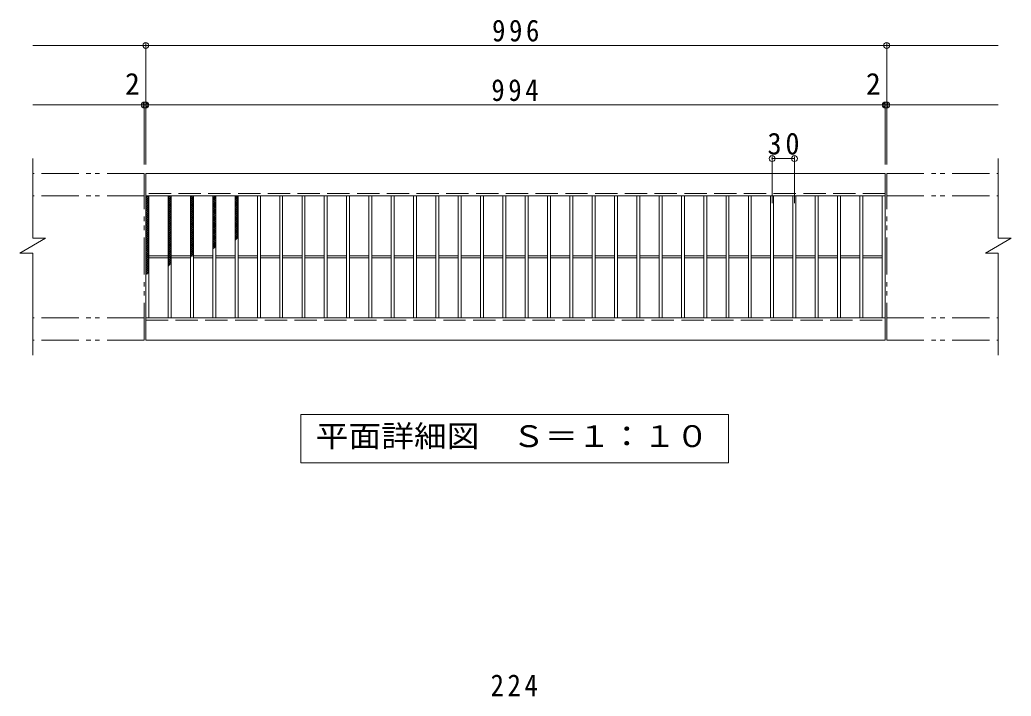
# Model space of a CAD drawing. Units: millimetres at full size, sheet at 1:10; details may follow other scales. Extents: x -1650 to 1721, y -1355 to 1039.
# Drawn here: x -1650 to -317, y 130 to 1039 of the extents above; entities that cross this region are included whole.
import ezdxf
from ezdxf.enums import TextEntityAlignment as Align

# ---------------------------------------------------------------- set-up
doc = ezdxf.new("R2010")
doc.units = ezdxf.units.MM
doc.header["$LTSCALE"] = 10
doc.header["$PDMODE"] = 32
doc.header["$PDSIZE"] = 8
doc.linetypes.add('DASHED3', pattern=[4, 3, -1])
doc.linetypes.add('DOUBLE_CHAIN1', pattern=[8.8, 5, -1, 0.6, -0.6, 0.6, -1])
for name, color, linetype, lineweight in [('A-6', 6, 'Continuous', 5), ('C-1', 2, 'Continuous', 9), ('C-2', 3, 'Continuous', 9), ('C-4', 7, 'Continuous', 9), ('C-5', 7, 'Continuous', 9), ('C-9', 6, 'Continuous', 5)]:
    doc.layers.add(name, color=color, linetype=linetype, lineweight=lineweight)
doc.styles.add('ＭＳ ゴシック', font='')
doc.styles.get('ＭＳ ゴシック').set_extended_font_data('MS Gothic')

msp = doc.modelspace()

# ---------------------------------------------------------------- linework, layer by layer
at = {"layer": 'C-1', "linetype": 'DOUBLE_CHAIN1'}
for p, q in [((-1482.61, 832.79), (-1632.61, 832.79)), ((-1482.61, 608.79), (-1482.61, 832.79)), ((-484.61, 832.79), (-334.61, 832.79)), ((-484.61, 608.79), (-484.61, 832.79)), ((-1482.61, 802.79), (-1632.61, 802.79)), ((-484.61, 802.79), (-334.61, 802.79)), ((-1482.61, 638.79), (-1632.61, 638.79)), ((-484.61, 638.79), (-334.61, 638.79)), ((-1482.61, 608.79), (-1632.61, 608.79)), ((-484.61, 608.79), (-334.61, 608.79))]:
    msp.add_line(p, q, dxfattribs=at)
at = {"layer": 'C-1'}
for p, q in [((-486.61, 832.79), (-1480.61, 832.79)), ((-1480.61, 802.79), (-1480.61, 832.79)), ((-486.61, 832.79), (-486.61, 802.79)), ((-486.61, 802.79), (-1480.61, 802.79)), ((-1649.93, 725.79), (-1615.29, 745.79)), ((-351.94, 725.79), (-317.29, 745.79)), ((-1480.61, 638.79), (-486.61, 638.79)), ((-1480.61, 608.79), (-1480.61, 638.79)), ((-486.61, 638.79), (-486.61, 608.79)), ((-1480.61, 608.79), (-486.61, 608.79))]:
    msp.add_line(p, q, dxfattribs=at)
at = {"layer": 'C-1', "linetype": 'DASHED3'}
for p, q in [((-486.61, 805.79), (-1480.61, 805.79)), ((-1480.61, 635.79), (-486.61, 635.79))]:
    msp.add_line(p, q, dxfattribs=at)
at = {"layer": 'C-1'}
for points in [[(-1632.61, 852.79), (-1632.61, 745.79), (-1615.29, 745.79)], [(-334.61, 852.79), (-334.61, 745.79), (-317.29, 745.79)], [(-1649.93, 725.79), (-1632.61, 725.79), (-1632.61, 588.79)], [(-351.94, 725.79), (-334.61, 725.79), (-334.61, 588.79)]]:
    msp.add_lwpolyline(points, dxfattribs=at)
at = {"layer": 'C-2'}
for p, q in [((-1480.61, 802.79), (-1480.61, 638.79)), ((-1476.61, 802.79), (-1476.61, 638.79)), ((-1450.61, 802.79), (-1450.61, 638.79)), ((-1446.61, 802.79), (-1446.61, 638.79)), ((-1420.61, 802.79), (-1420.61, 638.79)), ((-1416.61, 802.79), (-1416.61, 638.79)), ((-1390.61, 802.79), (-1390.61, 638.79)), ((-1386.61, 802.79), (-1386.61, 638.79)), ((-1360.61, 802.79), (-1360.61, 638.79)), ((-1356.61, 802.79), (-1356.61, 638.79)), ((-1330.61, 802.79), (-1330.61, 638.79)), ((-1326.61, 802.79), (-1326.61, 638.79)), ((-1300.61, 802.79), (-1300.61, 638.79)), ((-1296.61, 802.79), (-1296.61, 638.79)), ((-1270.61, 802.79), (-1270.61, 638.79)), ((-1266.61, 802.79), (-1266.61, 638.79)), ((-1240.61, 802.79), (-1240.61, 638.79)), ((-1236.61, 802.79), (-1236.61, 638.79)), ((-1210.61, 802.79), (-1210.61, 638.79)), ((-1206.61, 802.79), (-1206.61, 638.79)), ((-1180.61, 802.79), (-1180.61, 638.79)), ((-1176.61, 802.79), (-1176.61, 638.79)), ((-1150.61, 802.79), (-1150.61, 638.79)), ((-1146.61, 802.79), (-1146.61, 638.79)), ((-1120.61, 802.79), (-1120.61, 638.79)), ((-1116.61, 802.79), (-1116.61, 638.79)), ((-1090.61, 802.79), (-1090.61, 638.79)), ((-1086.61, 802.79), (-1086.61, 638.79)), ((-1060.61, 802.79), (-1060.61, 638.79)), ((-1056.61, 802.79), (-1056.61, 638.79)), ((-1030.61, 802.79), (-1030.61, 638.79)), ((-1026.61, 802.79), (-1026.61, 638.79)), ((-1000.61, 802.79), (-1000.61, 638.79)), ((-996.61, 802.79), (-996.61, 638.79)), ((-970.61, 802.79), (-970.61, 638.79)), ((-966.61, 802.79), (-966.61, 638.79)), ((-940.61, 802.79), (-940.61, 638.79)), ((-936.61, 802.79), (-936.61, 638.79)), ((-910.61, 802.79), (-910.61, 638.79)), ((-906.61, 802.79), (-906.61, 638.79)), ((-880.61, 802.79), (-880.61, 638.79)), ((-876.61, 802.79), (-876.61, 638.79)), ((-850.61, 802.79), (-850.61, 638.79)), ((-846.61, 802.79), (-846.61, 638.79)), ((-820.61, 802.79), (-820.61, 638.79)), ((-816.61, 802.79), (-816.61, 638.79)), ((-790.61, 802.79), (-790.61, 638.79)), ((-786.61, 802.79), (-786.61, 638.79)), ((-760.61, 802.79), (-760.61, 638.79)), ((-756.61, 802.79), (-756.61, 638.79)), ((-730.61, 802.79), (-730.61, 638.79)), ((-726.61, 802.79), (-726.61, 638.79)), ((-700.61, 802.79), (-700.61, 638.79)), ((-696.61, 802.79), (-696.61, 638.79)), ((-670.61, 802.79), (-670.61, 638.79)), ((-666.61, 802.79), (-666.61, 638.79)), ((-640.61, 802.79), (-640.61, 638.79)), ((-636.61, 802.79), (-636.61, 638.79)), ((-610.61, 802.79), (-610.61, 638.79)), ((-606.61, 802.79), (-606.61, 638.79)), ((-580.61, 802.79), (-580.61, 638.79)), ((-576.61, 802.79), (-576.61, 638.79)), ((-550.61, 802.79), (-550.61, 638.79)), ((-546.61, 802.79), (-546.61, 638.79)), ((-520.61, 802.79), (-520.61, 638.79)), ((-516.61, 802.79), (-516.61, 638.79)), ((-490.61, 802.79), (-490.61, 638.79)), ((-486.61, 802.79), (-486.61, 638.79)), ((-1476.61, 722.29), (-1450.61, 722.29)), ((-1446.61, 722.29), (-1420.61, 722.29)), ((-1416.61, 722.29), (-1390.61, 722.29)), ((-1386.61, 722.29), (-1360.61, 722.29)), ((-1356.61, 722.29), (-1330.61, 722.29)), ((-1326.61, 722.29), (-1300.61, 722.29)), ((-1296.61, 722.29), (-1270.61, 722.29)), ((-1266.61, 722.29), (-1240.61, 722.29)), ((-1236.61, 722.29), (-1210.61, 722.29)), ((-1206.61, 722.29), (-1180.61, 722.29)), ((-1176.61, 722.29), (-1150.61, 722.29)), ((-1146.61, 722.29), (-1120.61, 722.29)), ((-1116.61, 722.29), (-1090.61, 722.29)), ((-1086.61, 722.29), (-1060.61, 722.29)), ((-1056.61, 722.29), (-1030.61, 722.29)), ((-1026.61, 722.29), (-1000.61, 722.29)), ((-996.61, 722.29), (-970.61, 722.29)), ((-966.61, 722.29), (-940.61, 722.29)), ((-936.61, 722.29), (-910.61, 722.29)), ((-906.61, 722.29), (-880.61, 722.29)), ((-876.61, 722.29), (-850.61, 722.29)), ((-846.61, 722.29), (-820.61, 722.29)), ((-816.61, 722.29), (-790.61, 722.29)), ((-786.61, 722.29), (-760.61, 722.29)), ((-756.61, 722.29), (-730.61, 722.29)), ((-726.61, 722.29), (-700.61, 722.29)), ((-696.61, 722.29), (-670.61, 722.29)), ((-666.61, 722.29), (-640.61, 722.29)), ((-636.61, 722.29), (-610.61, 722.29)), ((-606.61, 722.29), (-580.61, 722.29)), ((-576.61, 722.29), (-550.61, 722.29)), ((-546.61, 722.29), (-520.61, 722.29)), ((-516.61, 722.29), (-490.61, 722.29)), ((-1476.61, 719.29), (-1450.61, 719.29)), ((-1446.61, 719.29), (-1420.61, 719.29)), ((-1416.61, 719.29), (-1390.61, 719.29)), ((-1386.61, 719.29), (-1360.61, 719.29)), ((-1356.61, 719.29), (-1330.61, 719.29)), ((-1326.61, 719.29), (-1300.61, 719.29)), ((-1296.61, 719.29), (-1270.61, 719.29)), ((-1266.61, 719.29), (-1240.61, 719.29)), ((-1236.61, 719.29), (-1210.61, 719.29)), ((-1206.61, 719.29), (-1180.61, 719.29)), ((-1176.61, 719.29), (-1150.61, 719.29)), ((-1146.61, 719.29), (-1120.61, 719.29)), ((-1116.61, 719.29), (-1090.61, 719.29)), ((-1086.61, 719.29), (-1060.61, 719.29)), ((-1056.61, 719.29), (-1030.61, 719.29)), ((-1026.61, 719.29), (-1000.61, 719.29)), ((-996.61, 719.29), (-970.61, 719.29)), ((-966.61, 719.29), (-940.61, 719.29)), ((-936.61, 719.29), (-910.61, 719.29)), ((-906.61, 719.29), (-880.61, 719.29)), ((-876.61, 719.29), (-850.61, 719.29)), ((-846.61, 719.29), (-820.61, 719.29)), ((-816.61, 719.29), (-790.61, 719.29)), ((-786.61, 719.29), (-760.61, 719.29)), ((-756.61, 719.29), (-730.61, 719.29)), ((-726.61, 719.29), (-700.61, 719.29)), ((-696.61, 719.29), (-670.61, 719.29)), ((-666.61, 719.29), (-640.61, 719.29)), ((-636.61, 719.29), (-610.61, 719.29)), ((-606.61, 719.29), (-580.61, 719.29)), ((-576.61, 719.29), (-550.61, 719.29)), ((-546.61, 719.29), (-520.61, 719.29)), ((-516.61, 719.29), (-490.61, 719.29))]:
    msp.add_line(p, q, dxfattribs=at)
at = {"layer": 'C-4'}
for p, q in [((-1632.61, 1004.79), (-334.61, 1004.79)), ((-1480.61, 844.79), (-1480.61, 1007.79)), ((-484.61, 844.79), (-484.61, 1007.79)), ((-1632.61, 924.79), (-334.61, 924.79)), ((-1482.61, 844.79), (-1482.61, 927.79)), ((-486.61, 844.79), (-486.61, 927.79)), ((-638.61, 792.79), (-638.61, 855.79)), ((-608.61, 792.79), (-608.61, 855.79)), ((-638.61, 852.79), (-608.61, 852.79))]:
    msp.add_line(p, q, dxfattribs=at)
for p in [(-1480.61, 1004.79), (-484.61, 1004.79), (-1482.61, 924.79), (-1480.61, 924.79), (-486.61, 924.79), (-484.61, 924.79), (-638.61, 852.79), (-608.61, 852.79)]:
    msp.add_point(p, dxfattribs=at)
at = {"layer": 'C-5'}
msp.add_lwpolyline([(-1272.11, 443.79), (-1272.11, 508.79), (-697.11, 508.79), (-697.11, 443.79)], close=True, dxfattribs=at)
at = {"layer": 'C-9'}
for p, q in [((-1480.61, 799), (-1476.82, 802.79)), ((-1480.61, 801.83), (-1479.65, 802.79)), ((-1480.61, 801.55), (-1476.61, 797.55)), ((-1480.61, 796.17), (-1476.61, 800.17)), ((-1479.02, 802.79), (-1476.61, 800.38)), ((-1450.61, 799.86), (-1447.68, 802.79)), ((-1450.61, 802.69), (-1450.51, 802.79)), ((-1450.61, 797.03), (-1446.61, 801.03)), ((-1450.61, 800.7), (-1446.61, 796.7)), ((-1449.88, 802.79), (-1446.61, 799.52)), ((-1447.05, 802.79), (-1446.61, 802.35)), ((-1420.61, 800.72), (-1418.54, 802.79)), ((-1420.61, 802.67), (-1416.61, 798.67)), ((-1420.61, 797.89), (-1416.61, 801.89)), ((-1420.61, 799.84), (-1416.61, 795.84)), ((-1417.91, 802.79), (-1416.61, 801.5)), ((-1390.61, 801.58), (-1389.4, 802.79)), ((-1390.61, 798.75), (-1386.61, 802.75)), ((-1390.61, 801.81), (-1386.61, 797.81)), ((-1390.61, 795.92), (-1386.61, 799.92)), ((-1388.77, 802.79), (-1386.61, 800.64)), ((-1360.61, 799.61), (-1357.43, 802.79)), ((-1360.61, 802.43), (-1360.26, 802.79)), ((-1360.61, 800.95), (-1356.61, 796.95)), ((-1360.61, 796.78), (-1356.61, 800.78)), ((-1359.63, 802.79), (-1356.61, 799.78)), ((-1356.8, 802.79), (-1356.61, 802.61)), ((-1480.61, 798.73), (-1476.61, 794.73)), ((-1480.61, 793.35), (-1476.61, 797.35)), ((-1480.61, 795.9), (-1476.61, 791.9)), ((-1480.61, 790.52), (-1476.61, 794.52)), ((-1480.61, 793.07), (-1476.61, 789.07)), ((-1480.61, 787.69), (-1476.61, 791.69)), ((-1480.61, 790.24), (-1476.61, 786.24)), ((-1480.61, 784.86), (-1476.61, 788.86)), ((-1480.61, 787.41), (-1476.61, 783.41)), ((-1450.61, 794.2), (-1446.61, 798.2)), ((-1450.61, 797.87), (-1446.61, 793.87)), ((-1450.61, 791.37), (-1446.61, 795.37)), ((-1450.61, 795.04), (-1446.61, 791.04)), ((-1450.61, 788.55), (-1446.61, 792.55)), ((-1450.61, 792.21), (-1446.61, 788.21)), ((-1450.61, 785.72), (-1446.61, 789.72)), ((-1450.61, 789.38), (-1446.61, 785.38)), ((-1450.61, 782.89), (-1446.61, 786.89)), ((-1450.61, 786.55), (-1446.61, 782.55)), ((-1420.61, 795.06), (-1416.61, 799.06)), ((-1420.61, 797.01), (-1416.61, 793.01)), ((-1420.61, 792.23), (-1416.61, 796.23)), ((-1420.61, 794.18), (-1416.61, 790.18)), ((-1420.61, 789.4), (-1416.61, 793.4)), ((-1420.61, 791.35), (-1416.61, 787.35)), ((-1420.61, 786.58), (-1416.61, 790.58)), ((-1420.61, 788.52), (-1416.61, 784.52)), ((-1420.61, 783.75), (-1416.61, 787.75)), ((-1390.61, 798.98), (-1386.61, 794.98)), ((-1390.61, 793.09), (-1386.61, 797.09)), ((-1390.61, 796.15), (-1386.61, 792.15)), ((-1390.61, 790.26), (-1386.61, 794.26)), ((-1390.61, 793.32), (-1386.61, 789.32)), ((-1390.61, 787.43), (-1386.61, 791.43)), ((-1390.61, 790.49), (-1386.61, 786.49)), ((-1390.61, 784.61), (-1386.61, 788.61)), ((-1390.61, 787.67), (-1386.61, 783.67)), ((-1360.61, 798.12), (-1356.61, 794.12)), ((-1360.61, 793.95), (-1356.61, 797.95)), ((-1360.61, 795.29), (-1356.61, 791.29)), ((-1360.61, 791.12), (-1356.61, 795.12)), ((-1360.61, 792.47), (-1356.61, 788.47)), ((-1360.61, 788.29), (-1356.61, 792.29)), ((-1360.61, 789.64), (-1356.61, 785.64)), ((-1360.61, 785.46), (-1356.61, 789.46)), ((-1360.61, 786.81), (-1356.61, 782.81)), ((-1360.61, 782.64), (-1356.61, 786.64)), ((-1480.61, 782.03), (-1476.61, 786.03)), ((-1480.61, 784.58), (-1476.61, 780.58)), ((-1480.61, 779.2), (-1476.61, 783.2)), ((-1480.61, 781.75), (-1476.61, 777.75)), ((-1480.61, 776.37), (-1476.61, 780.37)), ((-1480.61, 778.93), (-1476.61, 774.93)), ((-1480.61, 773.55), (-1476.61, 777.55)), ((-1480.61, 776.1), (-1476.61, 772.1)), ((-1480.61, 770.72), (-1476.61, 774.72)), ((-1480.61, 773.27), (-1476.61, 769.27)), ((-1450.61, 780.06), (-1446.61, 784.06)), ((-1450.61, 783.73), (-1446.61, 779.73)), ((-1450.61, 777.23), (-1446.61, 781.23)), ((-1450.61, 780.9), (-1446.61, 776.9)), ((-1450.61, 774.4), (-1446.61, 778.4)), ((-1450.61, 778.07), (-1446.61, 774.07)), ((-1450.61, 771.58), (-1446.61, 775.58)), ((-1450.61, 775.24), (-1446.61, 771.24)), ((-1420.61, 785.7), (-1416.61, 781.7)), ((-1420.61, 780.92), (-1416.61, 784.92)), ((-1420.61, 782.87), (-1416.61, 778.87)), ((-1420.61, 778.09), (-1416.61, 782.09)), ((-1420.61, 780.04), (-1416.61, 776.04)), ((-1420.61, 775.26), (-1416.61, 779.26)), ((-1420.61, 777.21), (-1416.61, 773.21)), ((-1420.61, 772.43), (-1416.61, 776.43)), ((-1420.61, 774.38), (-1416.61, 770.38)), ((-1420.61, 769.61), (-1416.61, 773.61)), ((-1390.61, 781.78), (-1386.61, 785.78)), ((-1390.61, 784.84), (-1386.61, 780.84)), ((-1390.61, 778.95), (-1386.61, 782.95)), ((-1390.61, 782.01), (-1386.61, 778.01)), ((-1390.61, 776.12), (-1386.61, 780.12)), ((-1390.61, 779.18), (-1386.61, 775.18)), ((-1390.61, 773.29), (-1386.61, 777.29)), ((-1390.61, 776.35), (-1386.61, 772.35)), ((-1390.61, 770.46), (-1386.61, 774.46)), ((-1390.61, 773.52), (-1386.61, 769.52)), ((-1360.61, 783.98), (-1356.61, 779.98)), ((-1360.61, 779.81), (-1356.61, 783.81)), ((-1360.61, 781.15), (-1356.61, 777.15)), ((-1360.61, 776.98), (-1356.61, 780.98)), ((-1360.61, 778.32), (-1356.61, 774.32)), ((-1360.61, 774.15), (-1356.61, 778.15)), ((-1360.61, 775.49), (-1356.61, 771.5)), ((-1360.61, 771.32), (-1356.61, 775.32)), ((-1480.61, 767.89), (-1476.61, 771.89)), ((-1480.61, 770.44), (-1476.61, 766.44)), ((-1480.61, 765.06), (-1476.61, 769.06)), ((-1480.61, 767.61), (-1476.61, 763.61)), ((-1480.61, 762.23), (-1476.61, 766.23)), ((-1480.61, 764.78), (-1476.61, 760.78)), ((-1480.61, 759.4), (-1476.61, 763.4)), ((-1480.61, 761.96), (-1476.61, 757.96)), ((-1480.61, 756.58), (-1476.61, 760.58)), ((-1450.61, 768.75), (-1446.61, 772.75)), ((-1450.61, 772.41), (-1446.61, 768.41)), ((-1450.61, 765.92), (-1446.61, 769.92)), ((-1450.61, 769.58), (-1446.61, 765.58)), ((-1450.61, 763.09), (-1446.61, 767.09)), ((-1450.61, 766.75), (-1446.61, 762.75)), ((-1450.61, 760.26), (-1446.61, 764.26)), ((-1450.61, 763.93), (-1446.61, 759.93)), ((-1450.61, 757.43), (-1446.61, 761.43)), ((-1450.61, 761.1), (-1446.61, 757.1)), ((-1420.61, 771.55), (-1416.61, 767.55)), ((-1420.61, 766.78), (-1416.61, 770.78)), ((-1420.61, 768.73), (-1416.61, 764.73)), ((-1420.61, 763.95), (-1416.61, 767.95)), ((-1420.61, 765.9), (-1416.61, 761.9)), ((-1420.61, 761.12), (-1416.61, 765.12)), ((-1420.61, 763.07), (-1416.61, 759.07)), ((-1420.61, 758.29), (-1416.61, 762.29)), ((-1420.61, 760.24), (-1416.61, 756.24)), ((-1390.61, 767.63), (-1386.61, 771.63)), ((-1390.61, 770.7), (-1386.61, 766.7)), ((-1390.61, 764.81), (-1386.61, 768.81)), ((-1390.61, 767.87), (-1386.61, 763.87)), ((-1390.61, 761.98), (-1386.61, 765.98)), ((-1390.61, 765.04), (-1386.61, 761.04)), ((-1390.61, 759.15), (-1386.61, 763.15)), ((-1390.61, 762.21), (-1386.61, 758.21)), ((-1390.61, 756.32), (-1386.61, 760.32)), ((-1360.61, 772.67), (-1356.61, 768.67)), ((-1360.61, 768.49), (-1356.61, 772.49)), ((-1360.61, 769.84), (-1356.61, 765.84)), ((-1360.61, 765.66), (-1356.61, 769.66)), ((-1360.61, 767.01), (-1356.61, 763.01)), ((-1360.61, 762.84), (-1356.61, 766.84)), ((-1360.61, 764.18), (-1356.61, 760.18)), ((-1360.61, 760.01), (-1356.61, 764.01)), ((-1360.61, 761.35), (-1356.61, 757.35)), ((-1360.61, 757.18), (-1356.61, 761.18)), ((-1480.61, 759.13), (-1476.61, 755.13)), ((-1480.61, 753.75), (-1476.61, 757.75)), ((-1480.61, 756.3), (-1476.61, 752.3)), ((-1480.61, 750.92), (-1476.61, 754.92)), ((-1480.61, 753.47), (-1476.61, 749.47)), ((-1480.61, 748.09), (-1476.61, 752.09)), ((-1480.61, 750.64), (-1476.61, 746.64)), ((-1480.61, 745.26), (-1476.61, 749.26)), ((-1480.61, 747.81), (-1476.61, 743.81)), ((-1480.61, 742.43), (-1476.61, 746.43)), ((-1450.61, 754.61), (-1446.61, 758.61)), ((-1450.61, 758.27), (-1446.61, 754.27)), ((-1450.61, 751.78), (-1446.61, 755.78)), ((-1450.61, 755.44), (-1446.61, 751.44)), ((-1450.61, 748.95), (-1446.61, 752.95)), ((-1450.61, 752.61), (-1446.61, 748.61)), ((-1450.61, 746.12), (-1446.61, 750.12)), ((-1450.61, 749.78), (-1446.61, 745.78)), ((-1450.61, 743.29), (-1446.61, 747.29)), ((-1450.61, 746.96), (-1446.61, 742.96)), ((-1420.61, 755.46), (-1416.61, 759.46)), ((-1420.61, 757.41), (-1416.61, 753.41)), ((-1420.61, 752.64), (-1416.61, 756.63)), ((-1420.61, 754.58), (-1416.61, 750.58)), ((-1420.61, 749.81), (-1416.61, 753.81)), ((-1420.61, 751.76), (-1416.61, 747.76)), ((-1420.61, 746.98), (-1416.61, 750.98)), ((-1420.61, 748.93), (-1416.61, 744.93)), ((-1420.61, 744.15), (-1416.61, 748.15)), ((-1390.61, 759.38), (-1386.61, 755.38)), ((-1390.61, 753.49), (-1386.61, 757.49)), ((-1390.61, 756.55), (-1386.61, 752.55)), ((-1390.61, 750.66), (-1386.61, 754.66)), ((-1390.61, 753.73), (-1386.61, 749.73)), ((-1390.61, 747.84), (-1386.61, 751.84)), ((-1390.61, 750.9), (-1386.61, 746.9)), ((-1390.61, 745.01), (-1386.61, 749.01)), ((-1390.61, 748.07), (-1386.61, 744.07)), ((-1360.61, 758.52), (-1356.61, 754.52)), ((-1360.61, 754.35), (-1356.61, 758.35)), ((-1360.61, 755.7), (-1356.61, 751.7)), ((-1360.61, 751.52), (-1356.61, 755.52)), ((-1360.61, 752.87), (-1356.61, 748.87)), ((-1360.61, 748.69), (-1356.61, 752.69)), ((-1360.61, 750.04), (-1356.61, 746.04)), ((-1360.61, 745.87), (-1356.61, 749.87)), ((-1360.61, 747.21), (-1358.16, 744.76)), ((-1360.61, 743.04), (-1356.61, 747.04)), ((-1480.61, 744.99), (-1476.61, 740.99)), ((-1480.61, 739.61), (-1476.61, 743.61)), ((-1480.61, 742.16), (-1476.61, 738.16)), ((-1480.61, 736.78), (-1476.61, 740.78)), ((-1480.61, 739.33), (-1476.61, 735.33)), ((-1480.61, 733.95), (-1476.61, 737.95)), ((-1480.61, 736.5), (-1476.61, 732.5)), ((-1480.61, 731.12), (-1476.61, 735.12)), ((-1480.61, 733.67), (-1476.61, 729.67)), ((-1450.61, 740.46), (-1446.61, 744.46)), ((-1450.61, 744.13), (-1446.61, 740.13)), ((-1450.61, 737.64), (-1446.61, 741.64)), ((-1450.61, 741.3), (-1446.61, 737.3)), ((-1450.61, 734.81), (-1446.61, 738.81)), ((-1450.61, 738.47), (-1446.61, 734.47)), ((-1450.61, 731.98), (-1446.61, 735.98)), ((-1450.61, 735.64), (-1446.61, 731.64)), ((-1450.61, 729.15), (-1446.61, 733.15)), ((-1420.61, 746.1), (-1416.61, 742.1)), ((-1420.61, 741.32), (-1416.61, 745.32)), ((-1420.61, 743.27), (-1416.61, 739.27)), ((-1420.61, 738.49), (-1416.61, 742.49)), ((-1420.61, 740.44), (-1416.61, 736.44)), ((-1420.61, 735.66), (-1416.61, 739.66)), ((-1420.61, 737.61), (-1416.61, 733.61)), ((-1420.61, 732.84), (-1416.61, 736.84)), ((-1420.61, 734.78), (-1416.61, 730.78)), ((-1420.61, 730.01), (-1416.61, 734.01)), ((-1390.61, 742.18), (-1386.61, 746.18)), ((-1390.61, 745.24), (-1386.61, 741.24)), ((-1390.61, 739.35), (-1386.61, 743.35)), ((-1390.61, 742.41), (-1386.61, 738.41)), ((-1390.61, 736.52), (-1386.61, 740.52)), ((-1390.61, 739.58), (-1386.61, 735.58)), ((-1390.61, 733.69), (-1386.61, 737.69)), ((-1390.61, 736.76), (-1387.45, 733.59)), ((-1390.61, 733.93), (-1389.04, 732.35)), ((-1389.43, 732.05), (-1386.61, 734.87)), ((-1360.61, 744.38), (-1359.75, 743.51)), ((-1480.61, 728.29), (-1476.61, 732.29)), ((-1480.61, 730.84), (-1476.61, 726.84)), ((-1480.61, 725.46), (-1476.61, 729.46)), ((-1480.61, 728.01), (-1476.61, 724.01)), ((-1480.61, 722.63), (-1476.61, 726.63)), ((-1480.61, 725.19), (-1476.61, 721.19)), ((-1480.61, 719.81), (-1476.61, 723.81)), ((-1480.61, 722.36), (-1476.61, 718.36)), ((-1480.61, 716.98), (-1476.61, 720.98)), ((-1450.61, 732.81), (-1446.61, 728.81)), ((-1450.61, 726.32), (-1446.61, 730.32)), ((-1450.61, 729.99), (-1446.61, 725.99)), ((-1450.61, 723.49), (-1446.61, 727.49)), ((-1450.61, 727.16), (-1446.61, 723.16)), ((-1450.61, 720.66), (-1446.61, 724.66)), ((-1450.61, 724.33), (-1446.61, 720.33)), ((-1450.61, 717.84), (-1446.61, 721.84)), ((-1450.61, 721.5), (-1446.61, 717.5)), ((-1420.61, 731.96), (-1416.61, 727.96)), ((-1420.61, 727.18), (-1416.61, 731.18)), ((-1420.61, 729.13), (-1416.61, 725.13)), ((-1420.61, 724.35), (-1416.61, 728.35)), ((-1420.61, 726.3), (-1416.75, 722.43)), ((-1420.61, 721.52), (-1416.61, 725.52)), ((-1420.61, 723.47), (-1418.34, 721.19)), ((-1420.61, 720.64), (-1419.92, 719.95)), ((-1417.34, 721.97), (-1416.61, 722.69)), ((-1480.61, 719.53), (-1476.61, 715.53)), ((-1480.61, 714.15), (-1476.61, 718.15)), ((-1480.61, 716.7), (-1476.61, 712.7)), ((-1480.61, 711.32), (-1476.61, 715.32)), ((-1480.61, 713.87), (-1476.61, 709.87)), ((-1480.61, 708.49), (-1476.61, 712.49)), ((-1480.61, 711.04), (-1476.61, 707.04)), ((-1480.61, 705.66), (-1476.61, 709.66)), ((-1480.61, 708.22), (-1476.61, 704.22)), ((-1480.61, 702.84), (-1476.61, 706.84)), ((-1450.61, 715.01), (-1446.61, 719.01)), ((-1450.61, 718.67), (-1446.61, 714.67)), ((-1450.61, 712.18), (-1446.61, 716.18)), ((-1450.61, 715.84), (-1446.61, 711.84)), ((-1450.61, 709.35), (-1446.61, 713.35)), ((-1450.61, 713.01), (-1447.63, 710.03)), ((-1450.61, 710.19), (-1449.22, 708.79)), ((-1480.61, 705.39), (-1476.61, 701.39)), ((-1480.61, 700.01), (-1476.61, 704.01)), ((-1480.61, 702.56), (-1476.92, 698.87)), ((-1480.61, 697.18), (-1476.61, 701.18)), ((-1480.61, 699.73), (-1478.51, 697.63)), ((-1480.61, 696.9), (-1480.1, 696.39))]:
    msp.add_line(p, q, dxfattribs=at)

# ---------------------------------------------------------------- texts
at = {"layer": 'A-6', "color": 2, "insert": (-1017.11, 130.33), "char_height": 29.33, "attachment_point": 7, "style": 'ＭＳ ゴシック'}
msp.add_mtext('\\T1.27;\\W0.9;224', dxfattribs=at)
at = {"layer": 'C-4', "color": 2, "style": 'ＭＳ ゴシック'}
for p in [(-1508.58, 929.79), (-512.58, 929.79)]:
    msp.add_text('2', height=29.33, dxfattribs=at).set_placement(p, align=Align.BOTTOM_LEFT)
at = {"layer": 'C-4', "color": 2, "char_height": 29.33, "attachment_point": 7, "style": 'ＭＳ ゴシック'}
for s, insert in [('\\T1.27;\\W0.9;996', (-1015.11, 1009.79)), ('\\T1.27;\\W0.9;994', (-1016.11, 929.79)), ('\\T1.27;\\W0.95;30', (-644.86, 857.79))]:
    msp.add_mtext(s, dxfattribs=dict(at, insert=insert))
at = {"layer": 'C-5', "color": 2, "style": 'ＭＳ ゴシック', "width": 1.1}
msp.add_text('平面詳細図\u3000Ｓ＝１：１０', height=29.33, dxfattribs=at).set_placement((-1252.11, 456.29), align=Align.BOTTOM_LEFT)

doc.saveas('drawing.dxf')
